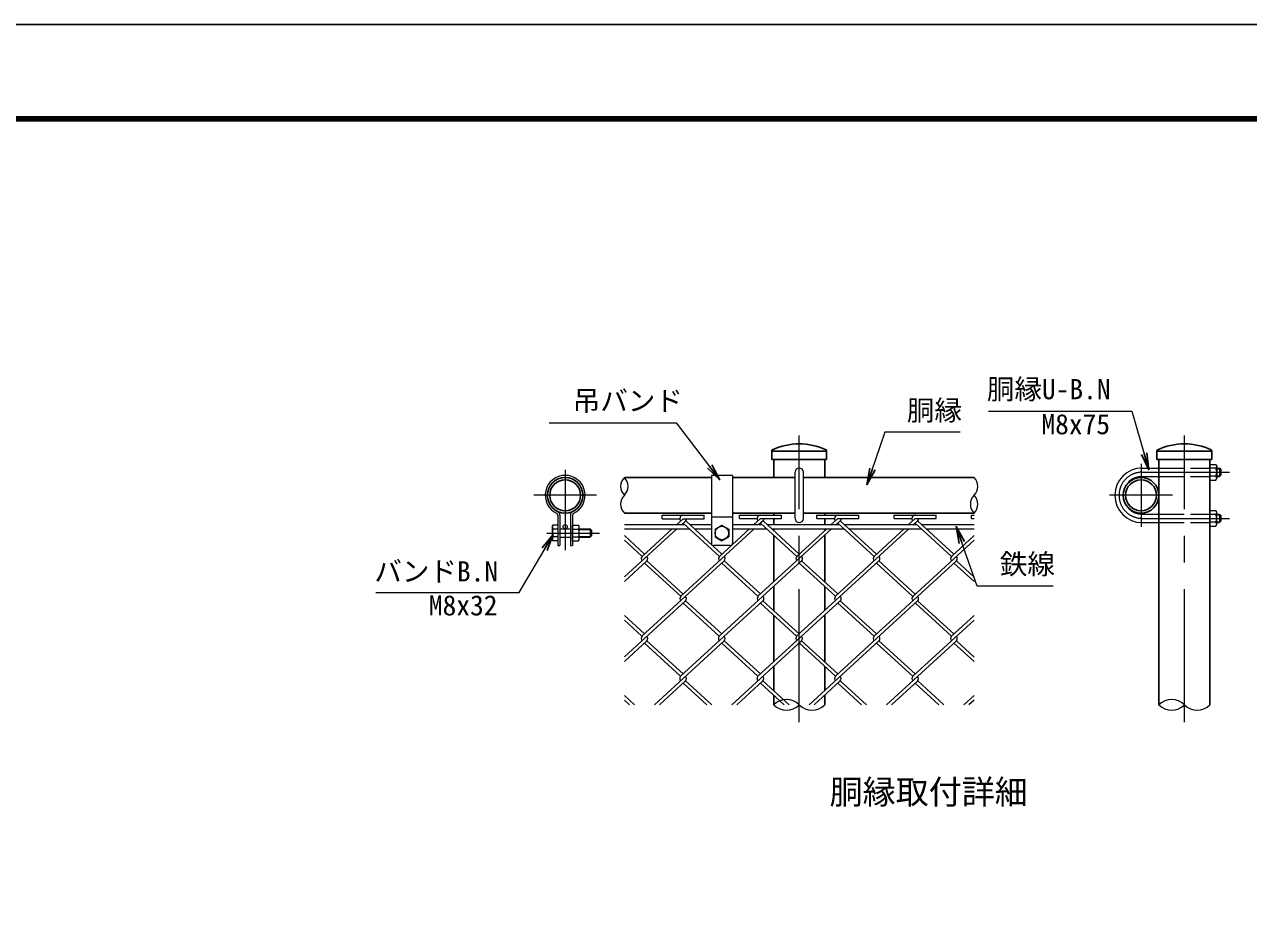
# Model space of a CAD drawing. Units: millimetres, scale not verified. Extents: x -4200 to 4200, y -2970 to 2970.
# Drawn here: x -354 to 2563, y 861 to 2970 of the extents above; entities that cross this region are included whole.
import ezdxf
from ezdxf.enums import TextEntityAlignment as Align

# ---------------------------------------------------------------- set-up
doc = ezdxf.new("R2010")
doc.units = ezdxf.units.MM
doc.header["$LTSCALE"] = 10
doc.linetypes.add('DASHED', pattern=[7.5, 6, -1.5])
doc.linetypes.add('USER1', pattern=[50.8, 31.75, -6.35, 6.35, -6.35])
for name, color, linetype, lineweight in [('0-0_D-STR1', 1, 'Continuous', 25), ('0-2_D-STR3', 3, 'Continuous', 13), ('0-3_D-STR2', 7, 'Continuous', 13), ('0-4_D-BMK', 2, 'USER1', 13), ('0-5_D-STR-DIM', 7, 'Continuous', 13), ('0-A_D-STR-TXT', 7, 'Continuous', 13), ('0-B_D-TTL-TXT', 7, 'Continuous', 25), ('0-C_D-TTL', 7, 'Continuous', 25)]:
    doc.layers.add(name, color=color, linetype=linetype, lineweight=lineweight)
doc.layers.add('0-6_0', color=7, linetype='Continuous')
doc.styles.add('ＭＳ ゴシック', font='')
doc.styles.get('ＭＳ ゴシック').set_extended_font_data('MS Gothic')

# ---------------------------------------------------------------- blocks, each defined once
blk = doc.blocks.new('_Open')
at = {"layer": '0-6_0'}
blk.add_line((-10, 1.667), (0, 0), dxfattribs=at)
blk.add_lwpolyline([(-10, -1.667), (0, 0), (-10, 0)], dxfattribs=at)

msp = doc.modelspace()

# ---------------------------------------------------------------- linework, layer by layer
at = {"layer": '0-0_D-STR1'}
for p, q in [((1427.03, 1954.11), (1427.03, 1933.28)), ((1557.53, 1953.28), (1427.03, 1953.28)), ((1557.53, 1933.28), (1427.03, 1933.28)), ((1431.53, 1933.28), (1431.53, 1890.78)), ((1553.03, 1890.78), (1553.03, 1933.28)), ((1557.53, 1954.11), (1557.53, 1933.28)), ((2344.8, 1954.11), (2344.8, 1933.28)), ((2475.3, 1953.28), (2344.8, 1953.28)), ((2475.3, 1933.28), (2344.8, 1933.28)), ((2349.3, 1933.28), (2349.3, 1349.11)), ((2470.8, 1349.11), (2470.8, 1933.28)), ((2475.3, 1954.11), (2475.3, 1933.28)), ((1282.96, 1890.78), (1075.61, 1890.78)), ((1482.28, 1890.78), (1332.96, 1890.78)), ((1908.95, 1890.78), (1502.28, 1890.78)), ((1282.96, 1805.78), (1075.61, 1805.78)), ((1482.28, 1805.78), (1332.96, 1805.78)), ((1431.53, 1805.78), (1431.53, 1800.65)), ((1431.53, 1792.65), (1431.53, 1778.28)), ((1908.95, 1805.78), (1502.28, 1805.78)), ((1553.03, 1800.65), (1553.03, 1805.78)), ((1553.03, 1778.28), (1553.03, 1792.65)), ((1431.53, 1768.28), (1431.53, 1763.87)), ((1431.53, 1753.02), (1431.53, 1641.96)), ((1553.03, 1763.87), (1553.03, 1768.28)), ((1553.03, 1641.71), (1553.03, 1753.29)), ((1431.53, 1631.11), (1431.53, 1573.3)), ((1553.03, 1573.54), (1553.03, 1630.86)), ((1431.53, 1562.45), (1431.53, 1451.36)), ((1553.03, 1451.11), (1553.03, 1562.69)), ((1431.53, 1440.51), (1431.53, 1382.7)), ((1553.03, 1382.94), (1553.03, 1440.26)), ((1431.53, 1371.85), (1431.53, 1349.11)), ((1553.03, 1349.11), (1553.03, 1372.09))]:
    msp.add_line(p, q, dxfattribs=at)
for centre, radius in [((934.62, 1848.28), 42.5), ((934.62, 1848.28), 36.75), ((2306.8, 1848.28), 42.5), ((2306.8, 1848.28), 36.75)]:
    msp.add_circle(centre, radius, dxfattribs=at)
for centre, radius, start, end in [((1429.53, 1954.11), 2.5, 122.29827, 180), ((1492.28, 1822.43), 148.34, 64.40505, 115.59495), ((1555.03, 1954.11), 2.5, 0, 57.70173), ((2347.3, 1954.11), 2.5, 122.29827, 180), ((2410.05, 1822.43), 148.34, 64.40505, 115.59495), ((2472.8, 1954.11), 2.5, 0, 57.70173)]:
    msp.add_arc(centre, radius, start, end, dxfattribs=at)
at = {"layer": '0-2_D-STR3'}
for p, q in [((1482.28, 1793.28), (1482.28, 1903.28)), ((1502.28, 1793.28), (1502.28, 1903.28)), ((2309.3, 1913.28), (2349.3, 1913.28)), ((2470.8, 1922.03), (2470.8, 1884.53)), ((2470.8, 1922.03), (2485.3, 1922.03)), ((2485.3, 1912.65), (2470.8, 1912.65)), ((2487.05, 1918.08), (2487.05, 1889.16)), ((2487.05, 1913.28), (2493.8, 1913.28)), ((2487.05, 1911.53), (2495.55, 1911.53)), ((2493.8, 1893.28), (2496.8, 1896.28)), ((2496.8, 1910.28), (2496.8, 1896.28)), ((1282.96, 1895.78), (1282.96, 1733.28)), ((1332.96, 1895.78), (1282.96, 1895.78)), ((1332.96, 1895.78), (1332.96, 1733.28)), ((2309.3, 1893.28), (2349.3, 1893.28)), ((2485.3, 1893.9), (2470.8, 1893.9)), ((2470.8, 1884.53), (2485.3, 1884.53)), ((2487.05, 1895.03), (2495.55, 1895.03)), ((2487.05, 1893.28), (2493.8, 1893.28)), ((917.12, 1800.84), (917.12, 1728.28)), ((922.12, 1800.84), (922.12, 1728.28)), ((947.12, 1800.84), (947.12, 1728.28)), ((952.12, 1800.84), (952.12, 1728.28)), ((1332.96, 1795.78), (1282.96, 1795.78)), ((2309.3, 1803.28), (2349.3, 1803.28)), ((2309.3, 1783.28), (2349.3, 1783.28)), ((2485.3, 1802.65), (2470.8, 1802.65)), ((2485.3, 1783.9), (2470.8, 1783.9)), ((2487.05, 1778.48), (2487.05, 1807.39)), ((2487.05, 1803.28), (2492.87, 1803.28)), ((2487.05, 1801.53), (2494.62, 1801.53)), ((2487.05, 1785.03), (2494.62, 1785.03)), ((2487.05, 1783.28), (2492.87, 1783.28)), ((2496.8, 1800.28), (2493.8, 1803.28)), ((2493.8, 1803.28), (2493.8, 1783.28)), ((2493.8, 1783.28), (2496.8, 1786.28)), ((2496.8, 1800.28), (2496.8, 1786.28)), ((903.87, 1774.03), (905.61, 1777.04)), ((903.87, 1774.03), (903.87, 1742.53)), ((917.12, 1777.04), (905.61, 1777.04)), ((917.12, 1767.66), (905.61, 1767.66)), ((917.12, 1777.04), (917.12, 1739.51)), ((922.12, 1768.28), (947.12, 1768.28)), ((952.12, 1777.04), (966.56, 1777.04)), ((952.12, 1739.51), (952.12, 1777.04)), ((952.12, 1767.66), (966.56, 1767.66)), ((966.56, 1777.04), (968.37, 1773.9)), ((968.37, 1742.65), (968.37, 1773.9)), ((968.37, 1768.28), (994.12, 1768.28)), ((968.37, 1766.4), (995.99, 1766.4)), ((968.37, 1750.15), (995.99, 1750.15)), ((994.12, 1768.28), (997.12, 1765.28)), ((994.12, 1768.28), (994.12, 1748.28)), ((994.12, 1748.28), (997.12, 1751.28)), ((997.12, 1765.28), (997.12, 1751.28)), ((1075.61, 1778.28), (1219.64, 1778.28)), ((1075.61, 1768.28), (1230.56, 1768.28)), ((1231.49, 1778.28), (1282.96, 1778.28)), ((1242.4, 1768.28), (1282.96, 1768.28)), ((1291.71, 1767.63), (1307.96, 1777.03)), ((1291.71, 1767.63), (1291.71, 1748.92)), ((1307.96, 1777.03), (1324.21, 1767.63)), ((1324.21, 1767.63), (1324.21, 1748.92)), ((1332.96, 1778.28), (1403.96, 1778.28)), ((1332.96, 1768.28), (1414.88, 1768.28)), ((1415.81, 1778.28), (1588.28, 1778.28)), ((1426.72, 1768.28), (1599.2, 1768.28)), ((1600.12, 1778.28), (1772.6, 1778.28)), ((1611.04, 1768.28), (1783.52, 1768.28)), ((1784.44, 1778.28), (1908.95, 1778.28)), ((1795.36, 1768.28), (1908.95, 1768.28)), ((2470.8, 1774.53), (2485.3, 1774.53)), ((903.87, 1742.53), (905.61, 1739.51)), ((917.12, 1748.9), (905.61, 1748.9)), ((917.12, 1739.51), (905.61, 1739.51)), ((917.12, 1728.28), (922.12, 1728.28)), ((922.12, 1748.28), (947.12, 1748.28)), ((947.12, 1728.28), (952.12, 1728.28)), ((952.12, 1748.9), (966.56, 1748.9)), ((952.12, 1739.51), (966.56, 1739.51)), ((966.56, 1739.51), (968.37, 1742.65)), ((968.37, 1748.28), (994.12, 1748.28)), ((1327.96, 1728.28), (1287.96, 1728.28))]:
    msp.add_line(p, q, dxfattribs=at)
at = {"layer": '0-2_D-STR3', "linetype": 'DASHED'}
for p, q in [((2349.3, 1913.28), (2470.8, 1913.28)), ((2349.3, 1893.28), (2470.8, 1893.28)), ((2349.3, 1803.28), (2470.8, 1803.28)), ((2349.3, 1783.28), (2470.8, 1783.28))]:
    msp.add_line(p, q, dxfattribs=at)
at = {"layer": '0-2_D-STR3'}
for points in [[(2496.8, 1910.28), (2493.8, 1913.28), (2493.8, 1893.28)], [(2470.8, 1774.53), (2470.8, 1812.03), (2485.3, 1812.03)], [(1291.71, 1748.92), (1307.96, 1739.53), (1324.21, 1748.92)]]:
    msp.add_lwpolyline(points, dxfattribs=at)
for centre, radius in [((934.62, 1773.28), 5), ((1307.96, 1758.28), 16.23)]:
    msp.add_circle(centre, radius, dxfattribs=at)
for centre, radius, start, end in [((1492.28, 1903.28), 10, 0, 180), ((2309.3, 1848.28), 65, 90, 270), ((2480.06, 1917.34), 7.04, 318.21899, 41.78101), ((2461.07, 1903.28), 25.99, 338.85295, 21.14705), ((934.62, 1848.28), 47.5, 295.37693, 244.62307), ((934.62, 1848.28), 42.5, 295.37693, 244.62307), ((2309.3, 1848.28), 45, 90, 270), ((2479.9, 1889.22), 7.15, 319.0514, 40.9486), ((912.12, 1800.84), 10, 0, 64.62307), ((957.12, 1800.84), 10, 115.37693, 180), ((2479.9, 1807.34), 7.15, 319.0514, 40.9486), ((912.12, 1800.84), 5, 0, 64.62307), ((957.12, 1800.84), 5, 115.37693, 180), ((1492.28, 1793.28), 10, 180, 0), ((2461.07, 1793.28), 25.99, 338.85295, 21.14705), ((2480.06, 1779.22), 7.04, 318.21899, 41.78101), ((912.46, 1772.35), 8.31, 145.61585, 214.38415), ((935.21, 1758.28), 31.05, 162.4121, 197.5879), ((959.7, 1772.35), 8.31, 325.61586, 34.38414), ((936.96, 1758.28), 31.05, 342.4121, 17.5879), ((912.46, 1744.21), 8.31, 145.61585, 214.38415), ((959.7, 1744.21), 8.31, 325.61585, 34.38416), ((1287.96, 1733.28), 5, 180, 270), ((1327.96, 1733.28), 5, 270, 0)]:
    msp.add_arc(centre, radius, start, end, dxfattribs=at)
at = {"layer": '0-3_D-STR2'}
for p, q in [((1165.95, 1800.52), (1265.95, 1800.52)), ((1165.95, 1792.52), (1165.95, 1800.52)), ((1165.95, 1792.52), (1207.92, 1792.52)), ((1215.95, 1792.52), (1200.26, 1778.14)), ((1221.87, 1787.09), (1212.1, 1778.14)), ((1302.04, 1702.78), (1215.95, 1781.67)), ((1307.96, 1708.2), (1221.87, 1787.09)), ((1350.12, 1800.65), (1450.12, 1800.65)), ((1350.12, 1792.65), (1350.12, 1800.65)), ((1350.12, 1792.65), (1392.09, 1792.65)), ((1400.12, 1792.65), (1384.43, 1778.28)), ((1406.04, 1787.23), (1396.27, 1778.28)), ((1486.36, 1702.78), (1400.12, 1781.8)), ((1492.28, 1708.2), (1406.04, 1787.23)), ((1534.44, 1800.65), (1634.44, 1800.65)), ((1534.44, 1792.65), (1534.44, 1800.65)), ((1534.44, 1792.65), (1576.41, 1792.65)), ((1584.44, 1792.65), (1568.75, 1778.28)), ((1590.21, 1787.36), (1580.3, 1778.28)), ((1670.68, 1702.78), (1584.29, 1781.94)), ((1584.44, 1792.65), (1634.44, 1792.65)), ((1676.6, 1708.2), (1590.21, 1787.36)), ((1634.44, 1792.65), (1634.44, 1800.65)), ((1718.9, 1800.78), (1818.9, 1800.78)), ((1718.9, 1792.78), (1718.9, 1800.78)), ((1718.9, 1792.78), (1760.86, 1792.78)), ((1768.9, 1792.78), (1753.07, 1778.28)), ((1774.53, 1787.36), (1764.62, 1778.28)), ((1855, 1702.78), (1768.61, 1781.94)), ((1860.92, 1708.2), (1774.53, 1787.36)), ((1903.08, 1800.65), (1908.95, 1800.65)), ((1903.08, 1792.65), (1903.08, 1800.65)), ((1903.08, 1792.65), (1908.95, 1792.65)), ((1200.76, 1768.29), (1075.61, 1653.61)), ((1123.65, 1708.22), (1075.61, 1752.24)), ((1189.21, 1768.29), (1117.73, 1702.79)), ((1385.36, 1768.28), (1209.89, 1607.49)), ((1373.52, 1768.28), (1302.04, 1702.78)), ((1569.38, 1768.28), (1394.06, 1607.63)), ((1557.84, 1768.28), (1486.36, 1702.78)), ((1753.7, 1768.28), (1578.38, 1607.63)), ((1742.16, 1768.28), (1670.68, 1702.78)), ((1908.95, 1752.21), (1855, 1702.78)), ((1117.73, 1702.79), (1075.61, 1741.39)), ((1908.95, 1741.36), (1762.84, 1607.48)), ((1129.43, 1692.08), (1075.61, 1642.76)), ((1313.75, 1692.08), (1117.6, 1512.34)), ((1215.81, 1612.92), (1129.43, 1692.08)), ((1498.05, 1692.06), (1301.91, 1512.33)), ((1399.99, 1613.05), (1313.75, 1692.08)), ((1682.37, 1692.06), (1486.22, 1512.33)), ((1584.31, 1613.05), (1498.07, 1692.08)), ((1866.69, 1692.06), (1670.54, 1512.33)), ((1768.76, 1612.9), (1682.37, 1692.06)), ((1908.95, 1653.34), (1866.69, 1692.06)), ((1209.89, 1607.49), (1123.51, 1686.65)), ((1394.06, 1607.63), (1307.83, 1686.65)), ((1578.38, 1607.63), (1492.15, 1686.65)), ((1762.84, 1607.48), (1676.45, 1686.64)), ((1908.95, 1642.49), (1860.77, 1686.64)), ((1221.59, 1596.78), (1075.61, 1463.02)), ((1405.91, 1596.78), (1209.75, 1417.03)), ((1301.91, 1512.33), (1215.67, 1591.35)), ((1307.83, 1517.75), (1221.59, 1596.78)), ((1590.23, 1596.78), (1394.06, 1417.03)), ((1486.22, 1512.33), (1399.99, 1591.35)), ((1492.15, 1517.75), (1405.91, 1596.78)), ((1774.53, 1596.76), (1578.38, 1417.03)), ((1670.54, 1512.33), (1584.31, 1591.35)), ((1676.46, 1517.75), (1590.23, 1596.78)), ((1854.85, 1512.31), (1769.13, 1590.87)), ((1860.77, 1517.74), (1774.53, 1596.76)), ((1123.52, 1517.77), (1075.61, 1561.67)), ((1117.6, 1512.34), (1075.61, 1550.82)), ((1908.95, 1551.03), (1762.7, 1417.03)), ((1908.95, 1561.89), (1854.85, 1512.31)), ((1129.44, 1501.49), (1075.61, 1452.16)), ((1209.76, 1417.04), (1123.52, 1496.07)), ((1215.68, 1422.47), (1129.44, 1501.49)), ((1313.75, 1501.48), (1147.47, 1349.11)), ((1394.06, 1417.03), (1307.83, 1496.05)), ((1399.99, 1422.45), (1313.75, 1501.48)), ((1498.07, 1501.48), (1331.79, 1349.11)), ((1578.38, 1417.03), (1492.66, 1495.58)), ((1584.31, 1422.45), (1498.07, 1501.48)), ((1682.39, 1501.48), (1516.11, 1349.11)), ((1762.7, 1417.03), (1676.46, 1496.05)), ((1768.62, 1422.45), (1682.39, 1501.48)), ((1866.69, 1501.46), (1700.43, 1349.11)), ((1908.95, 1451.89), (1860.77, 1496.04)), ((1908.95, 1462.74), (1866.69, 1501.46)), ((1221.6, 1406.19), (1159.32, 1349.13)), ((1272.02, 1349.11), (1215.67, 1400.75)), ((1283.86, 1349.11), (1221.59, 1406.18)), ((1405.91, 1406.18), (1343.63, 1349.11)), ((1456.34, 1349.11), (1399.99, 1400.75)), ((1468.18, 1349.11), (1405.91, 1406.18)), ((1590.23, 1406.18), (1527.95, 1349.11)), ((1640.66, 1349.11), (1584.31, 1400.75)), ((1652.5, 1349.11), (1590.23, 1406.18)), ((1774.55, 1406.18), (1712.27, 1349.11)), ((1824.98, 1349.11), (1768.62, 1400.75)), ((1836.82, 1349.11), (1774.55, 1406.18)), ((1099.56, 1349.13), (1075.61, 1371.07)), ((1908.95, 1371.29), (1884.75, 1349.11)), ((1087.72, 1349.13), (1075.61, 1360.22)), ((1908.95, 1360.44), (1896.59, 1349.11))]:
    msp.add_line(p, q, dxfattribs=at)
for points in [[(1215.95, 1792.52), (1265.95, 1792.52), (1265.95, 1800.52)], [(1400.12, 1792.65), (1450.12, 1792.65), (1450.12, 1800.65)], [(1768.9, 1792.78), (1818.9, 1792.78), (1818.9, 1800.78)]]:
    msp.add_lwpolyline(points, dxfattribs=at)
for centre, start, end in [((1215.95, 1792.52), 95, 222.5), ((1215.95, 1792.52), 317.5, 0), ((1400.12, 1792.65), 95, 222.5), ((1400.12, 1792.65), 317.5, 0), ((1584.44, 1792.65), 85, 222.5), ((1584.44, 1792.65), 317.5, 0), ((1768.9, 1792.78), 85, 222.5), ((1768.76, 1792.65), 317.5, 0.89905), ((1123.65, 1697.37), 137.5, 222.5), ((1123.65, 1697.37), 317.5, 42.5), ((1307.96, 1697.35), 137.5, 222.5), ((1307.96, 1697.35), 317.5, 42.5), ((1492.28, 1697.35), 137.5, 222.5), ((1492.28, 1697.35), 317.5, 42.5), ((1676.6, 1697.35), 137.5, 222.5), ((1676.6, 1697.35), 317.5, 42.5), ((1860.92, 1697.35), 137.5, 222.5), ((1860.92, 1697.35), 317.5, 42.5), ((1215.8, 1602.05), 137.5, 222.5), ((1215.8, 1602.05), 317.5, 42.5), ((1400.12, 1602.05), 137.5, 222.5), ((1400.12, 1602.05), 317.5, 42.5), ((1584.44, 1602.05), 137.5, 222.5), ((1584.44, 1602.05), 317.5, 42.5), ((1768.76, 1602.05), 137.5, 222.5), ((1768.76, 1602.05), 317.5, 42.5), ((1123.65, 1506.77), 137.5, 222.5), ((1123.65, 1506.77), 317.5, 42.5), ((1307.83, 1506.9), 137.5, 222.5), ((1307.83, 1506.9), 317.5, 42.5), ((1492.15, 1506.9), 137.5, 222.5), ((1492.15, 1506.9), 317.5, 42.5), ((1676.6, 1506.75), 137.5, 222.5), ((1676.6, 1506.75), 317.5, 42.5), ((1860.92, 1506.75), 137.5, 222.5), ((1860.92, 1506.75), 317.5, 42.5), ((1215.65, 1411.59), 137.5, 222.5), ((1215.65, 1411.59), 317.5, 42.5), ((1399.97, 1411.59), 137.5, 222.5), ((1399.97, 1411.59), 317.5, 42.5), ((1584.29, 1411.59), 137.5, 222.5), ((1584.29, 1411.59), 317.5, 42.5), ((1768.61, 1411.59), 137.5, 222.5), ((1768.61, 1411.59), 317.5, 42.5)]:
    msp.add_arc(centre, 8.03, start, end, dxfattribs=at)
at = {"layer": '0-4_D-BMK'}
for p, q in [((1492.28, 1307.45), (1492.28, 1990.78)), ((2410.05, 1307.45), (2410.05, 1990.78)), ((934.62, 1908.95), (934.62, 1717.29)), ((2306.8, 1923.28), (2306.8, 1773.28)), ((2309.3, 1903.28), (2517.36, 1903.28)), ((1009.62, 1848.28), (859.62, 1848.28)), ((2381.8, 1848.28), (2231.8, 1848.28)), ((2309.3, 1793.28), (2517.36, 1793.28)), ((891.07, 1758.28), (1016.07, 1758.28))]:
    msp.add_line(p, q, dxfattribs=at)
msp.add_arc((2309.3, 1848.28), 55, 90, 270, dxfattribs=at)
at = {"layer": '0-5_D-STR-DIM'}
for centre, radius, start, end in [((1097, 1869.53), 30.15, 135.18146, 224.81854), ((1054.23, 1869.53), 30.15, 315.18146, 44.81854), ((1887.56, 1869.53), 30.15, 315.18146, 44.81854), ((1097, 1827.03), 30.15, 135.18146, 224.81854), ((1930.33, 1827.03), 30.15, 135.18146, 224.81854), ((1887.56, 1827.03), 30.15, 315.18146, 44.81854), ((1461.9, 1318.54), 43.09, 45.18146, 134.81854), ((1461.9, 1379.68), 43.09, 225.18146, 314.81854), ((1522.65, 1379.68), 43.09, 225.18146, 314.81854), ((2379.68, 1318.54), 43.09, 45.18146, 134.81854), ((2379.68, 1379.68), 43.09, 225.18146, 314.81854), ((2440.43, 1379.68), 43.09, 225.18146, 314.81854)]:
    msp.add_arc(centre, radius, start, end, dxfattribs=at)
at = {"layer": '0-A_D-STR-TXT'}
for points in [[(1943.05, 2048.74), (2284.58, 2048.74), (2324.59, 1911.1)], [(896.41, 2021.28), (1198.86, 2021.28), (1301.9, 1886.76)], [(1876.05, 1998.34), (1696.45, 1998.34), (1654.28, 1875.2)], [(483.21, 1616.99), (824.99, 1616.99), (904.87, 1752.79)], [(2097.48, 1631.54), (1916.6, 1631.54), (1866.95, 1771.76)]]:
    msp.add_lwpolyline(points, dxfattribs=at)
at = {"layer": '0-C_D-TTL', "color": 2}
msp.add_lwpolyline([(-4199.68, 2970.23), (4200.32, 2970.23), (4200.32, -2969.77), (-4199.68, -2969.77)], close=True, dxfattribs=at)
at = {"layer": '0-C_D-TTL'}
for points in [[(-3929.68, 2750.23), (3930.32, 2750.23), (3930.32, -2749.77), (-3929.68, -2749.77)], [(-3927.18, 2747.73), (3927.82, 2747.73), (3927.82, -2747.27), (-3927.18, -2747.27)], [(-3924.68, 2745.23), (3925.32, 2745.23), (3925.32, -2744.77), (-3924.68, -2744.77)], [(-3922.18, 2742.73), (3922.82, 2742.73), (3922.82, -2742.27), (-3922.18, -2742.27)], [(-3919.68, 2740.23), (3920.32, 2740.23), (3920.32, -2739.77), (-3919.68, -2739.77)]]:
    msp.add_lwpolyline(points, close=True, dxfattribs=at)

# ---------------------------------------------------------------- block references
at = {"layer": '0-A_D-STR-TXT', "xscale": 4, "yscale": 4}
for p, rotation in [((2325.15, 1909.18), 286.2108), ((1303.12, 1885.17), 307.45332), ((1653.63, 1873.3), 251.09563), ((905.88, 1754.52), 59.5375), ((1866.28, 1773.64), 109.50173)]:
    msp.add_blockref('_Open', p, dxfattribs=dict(at, rotation=rotation))

# ---------------------------------------------------------------- texts
at = {"layer": '0-A_D-STR-TXT', "style": 'ＭＳ ゴシック'}
for s, p in [('胴縁U-B.N', (1939.49, 2062.72)), ('吊バンド', (952.7, 2035.13)), ('胴縁', (1748.89, 2012.32)), ('M8x75', (2069.44, 1979.29)), ('バンドB.N', (479.91, 1628.56)), ('鉄線', (1970.32, 1645.91)), ('M8x32', (609.85, 1547.54))]:
    msp.add_text(s, height=48.09, dxfattribs=at).set_placement(p, align=Align.BOTTOM_LEFT)
at = {"layer": '0-B_D-TTL-TXT', "style": 'ＭＳ ゴシック'}
msp.add_text('胴縁取付詳細', height=57.7, dxfattribs=at).set_placement((1564.68, 1095.2), align=Align.BOTTOM_LEFT)

doc.saveas('drawing.dxf')
